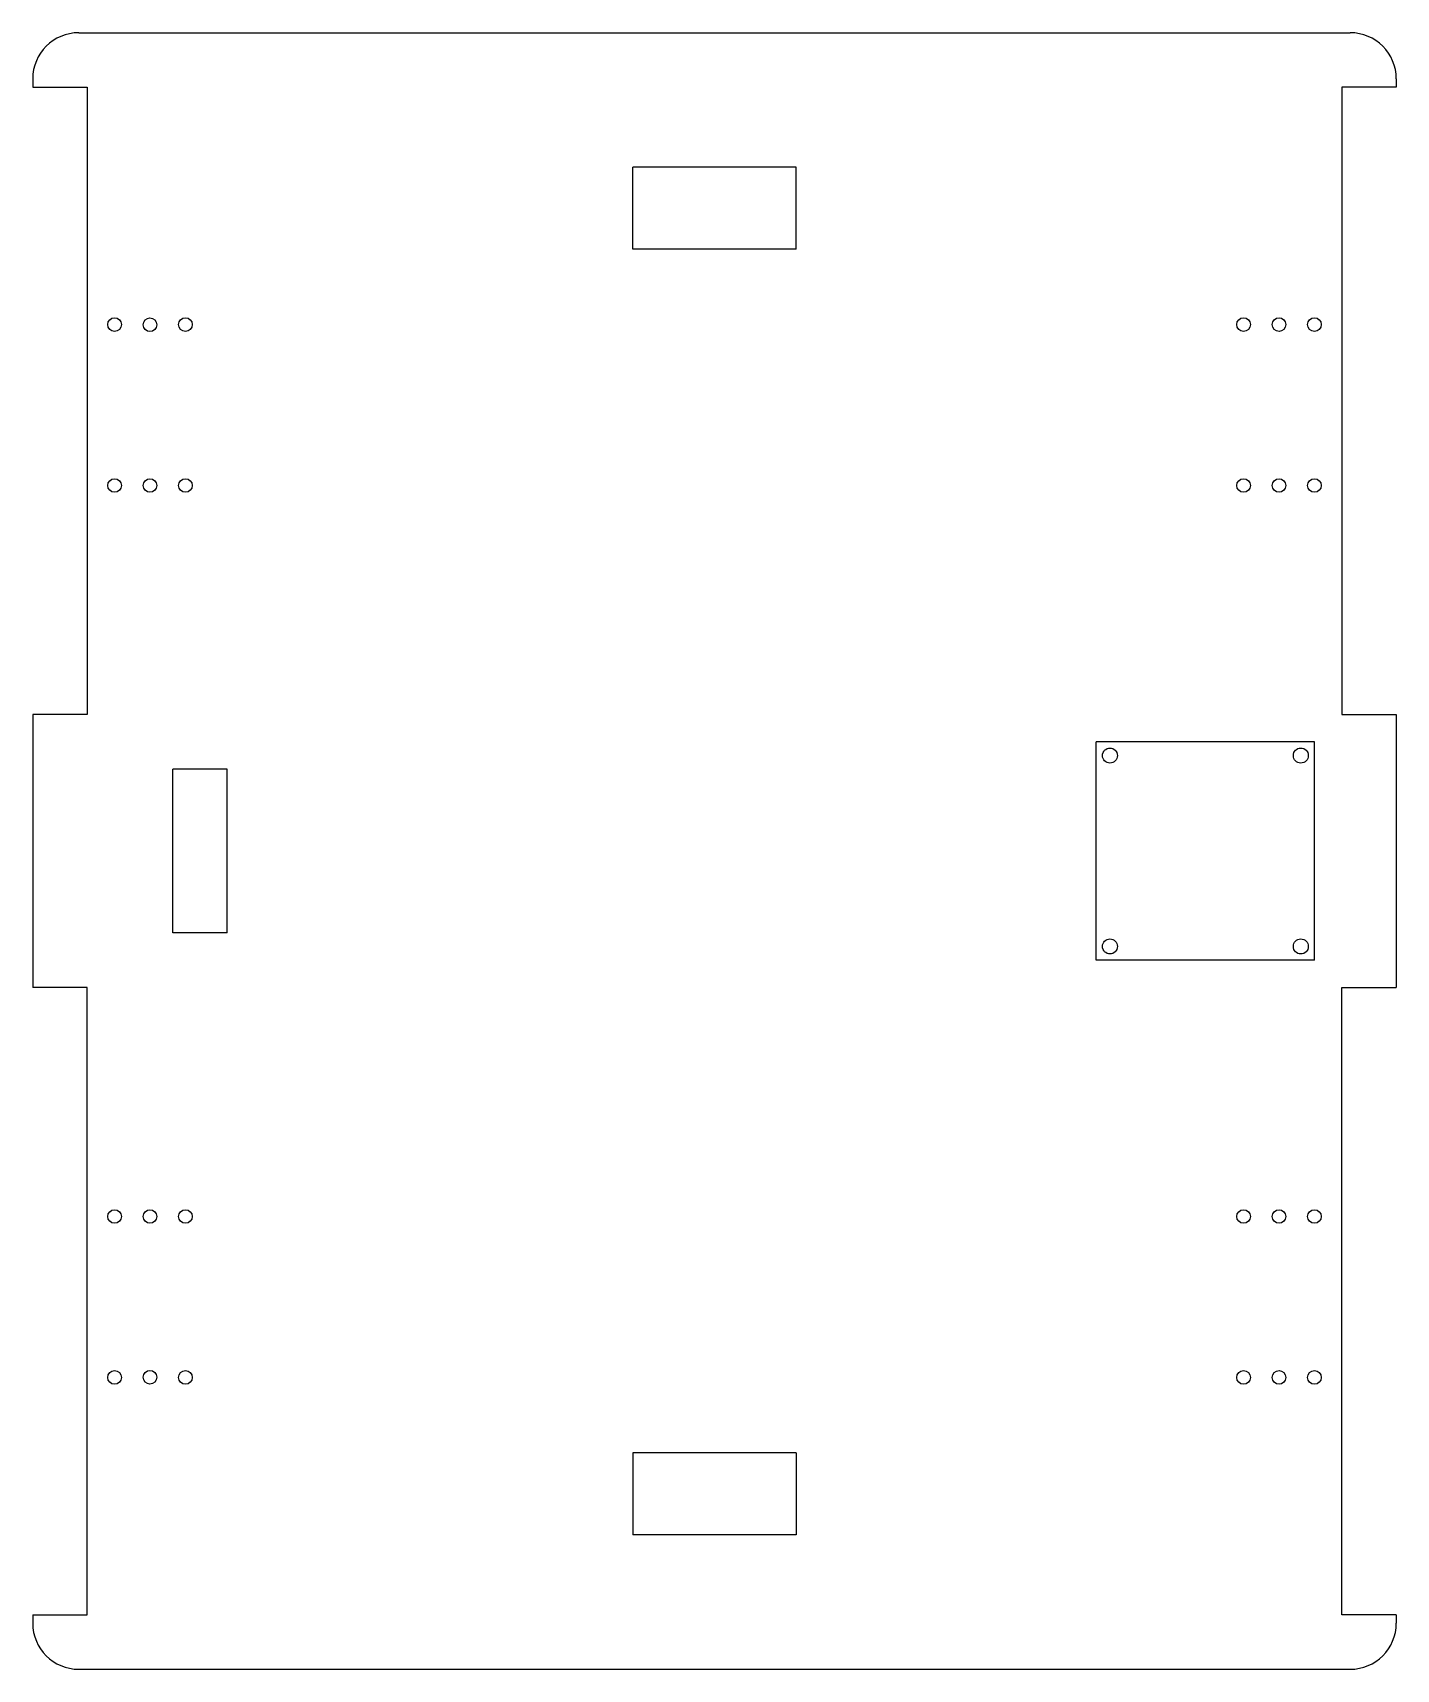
# Model space of a CAD drawing. Extents: x -125 to 125, y -150 to 150.
import ezdxf

# ---------------------------------------------------------------- set-up
doc = ezdxf.new("R2010")
doc.units = 0
doc.layers.add('MODELSKETCH_VISIBLE', color=7, linetype='CONTINUOUS')

msp = doc.modelspace()

# ---------------------------------------------------------------- linework, layer by layer
at = {"layer": 'MODELSKETCH_VISIBLE'}
for p, q in [((-116.55, 150), (116.55, 150)), ((-125, 141.55), (-125, 140)), ((-125, 141.55), (-125, 140)), ((125, 141.55), (125, 140)), ((-125, 140), (-115, 140)), ((-115, 140), (-115, 100)), ((-115, 140), (-115, 25)), ((115, 140), (115, 25)), ((125, 140), (115, 140)), ((-15, 110.35), (-15, 125.35)), ((15, 125.35), (-15, 125.35)), ((15, 110.35), (15, 125.35)), ((15, 110.35), (-15, 110.35)), ((-115, 25), (-125, 25)), ((-125, 25), (-125, -25)), ((115, 25), (125, 25)), ((125, 25), (125, -25)), ((70, -20), (70, 20)), ((110, 20), (70, 20)), ((110, -20), (110, 20)), ((-89.32, 15), (-99.32, 15)), ((-99.32, -15), (-99.32, 15)), ((-89.32, -15), (-89.32, 15)), ((-89.32, -15), (-99.32, -15)), ((110, -20), (70, -20)), ((-115, -25), (-125, -25)), ((-115, -140), (-115, -25)), ((115, -140), (115, -25)), ((115, -25), (125, -25)), ((-15, -110.35), (-15, -125.35)), ((15, -110.35), (-15, -110.35)), ((15, -110.35), (-15, -110.35)), ((-15, -110.35), (-15, -125.35)), ((15, -110.35), (15, -125.35)), ((15, -110.35), (15, -125.35)), ((15, -125.35), (-15, -125.35)), ((15, -125.35), (-15, -125.35)), ((-125, -140), (-125, -141.55)), ((-125, -140), (-115, -140)), ((125, -140), (115, -140)), ((125, -140), (125, -141.55)), ((-116.55, -150), (116.55, -150))]:
    msp.add_line(p, q, dxfattribs=at)
for centre, radius in [((-110, 96.5), 1.25), ((-103.5, 96.46), 1.25), ((-97, 96.5), 1.25), ((97, 96.5), 1.25), ((103.5, 96.5), 1.25), ((110, 96.5), 1.25), ((-110, 67), 1.25), ((-103.5, 67), 1.25), ((-97, 67), 1.25), ((97, 67), 1.25), ((103.5, 67), 1.25), ((110, 67), 1.25), ((72.5, 17.5), 1.37), ((107.5, 17.5), 1.37), ((72.5, -17.5), 1.37), ((107.5, -17.5), 1.37), ((-110, -67), 1.25), ((-103.5, -67), 1.25), ((-97, -67), 1.25), ((97, -67), 1.25), ((103.5, -67), 1.25), ((110, -67), 1.25), ((-110, -96.5), 1.25), ((-103.5, -96.46), 1.25), ((-97, -96.5), 1.25), ((97, -96.5), 1.25), ((103.5, -96.5), 1.25), ((110, -96.5), 1.25)]:
    msp.add_circle(centre, radius, dxfattribs=at)
for centre, start, end in [((-116.55, 141.55), 90, 180), ((116.55, 141.55), 0, 90), ((-116.55, -141.55), 180, 270), ((116.55, -141.55), 270, 0)]:
    msp.add_arc(centre, 8.45, start, end, dxfattribs=at)

doc.saveas('drawing.dxf')
